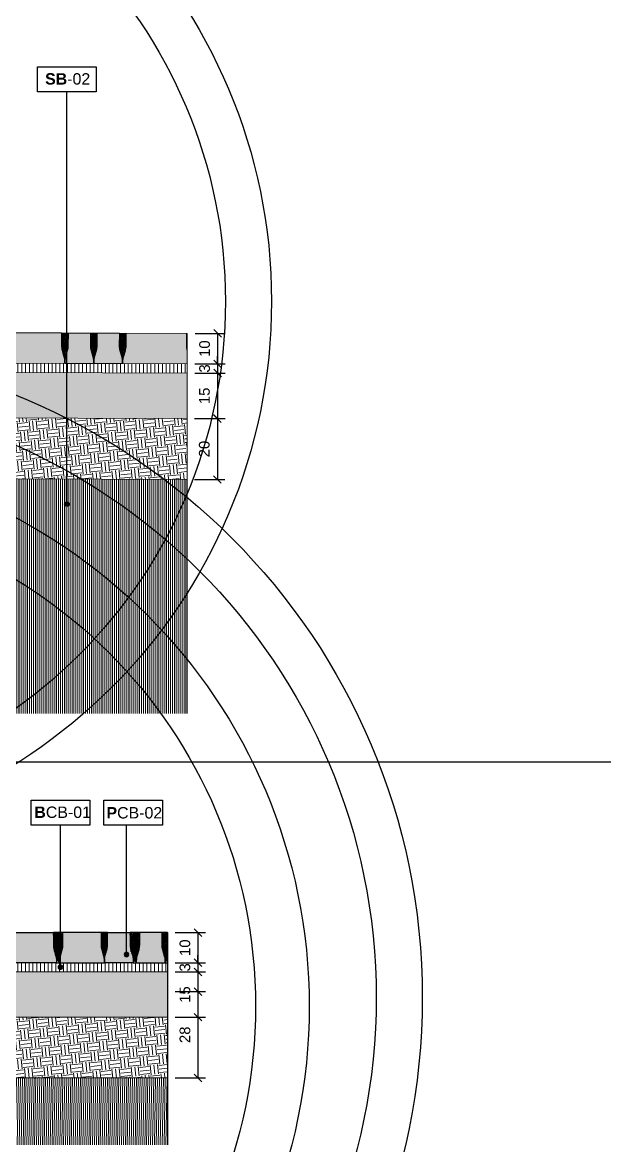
# Model space of a CAD drawing. Header units: metres. Extents: x -325 to 301, y -147 to 149.
# Drawn here: x 29.983 to 31.898, y 82.195 to 85.889 of the extents above; entities that cross this region are included whole.
import ezdxf

# ---------------------------------------------------------------- set-up
doc = ezdxf.new("R2010")
doc.units = ezdxf.units.M
doc.layers.get('Defpoints').update_dxf_attribs({"lineweight": 13})
for name, color, linetype, plot in [('-aux', 50, 'Continuous', False), ('-AUX-TWQ', 1, 'Continuous', False), ('-AUX_MON', 3, 'Continuous', False)]:
    doc.layers.add(name, color=color, linetype=linetype, plot=plot)
doc.layers.add('0-TX-1_25', color=7, linetype='Continuous', true_color=0x3f4f7f)
doc.layers.add('EIT_3 TR sorra', color=7, linetype='Continuous', true_color=0xd8ceb0)
for name, color, linetype, lineweight, true_color in [('03-TR-Paviment_05_Open Joint Precast Pavements', 7, 'Continuous', 5, 0xb3b3b3), ('3-TR sorra granitica', 7, 'Continuous', 0, 0xf2dac9), ('3-TR tot_u', 7, 'Continuous', 5, 0x787878)]:
    doc.layers.add(name, color=color, linetype=linetype, lineweight=lineweight, true_color=true_color)
for name, color, linetype, lineweight in [('1-CM', 7, 'Continuous', 0), ('2-L-secció', 1, 'Continuous', 0), ('3-TR Seleccionat', 44, 'Continuous', 0), ('3-TR Tot-u', 37, 'Continuous', 0)]:
    doc.layers.add(name, color=color, linetype=linetype, lineweight=lineweight)
for name, color, linetype in [('1-L- kodolé', 7, 'Continuous'), ('1-SECCIÓ', 1, 'Continuous'), ('A-KEYPLAN_HATCH', 7, 'Continuous'), ('A_TEXT_2', 7, 'Continuous')]:
    doc.layers.add(name, color=color, linetype=linetype)
doc.styles.get("Standard").update_dxf_attribs({"font": 'arial.ttf'})
doc.dimstyles.new('ISO-25', dxfattribs={"dimtxt": 0.1, "dimasz": 0.1, "dimexe": 0.1, "dimexo": 0.1, "dimgap": 0.1, "dimtad": 1, "dimdec": 0, "dimlfac": 100, "dimzin": 9, "dimtxsty": 'Standard', "dimblk": 'OBLIQUE', "dimcen": 0.1, "dimadec": 0, "dimazin": 0, "dimtfac": 1, "dimtdec": 0, "dimtmove": 0, "dimatfit": 3, "dimldrblk": 'OBLIQUE', "dimfxl": 1, "dimarcsym": 0})
pattern_1 = [(44.4470425, (-0.928418, 12.5721142), (0.00187405051, 0.00661919275), [0.0085328125, -0.0017065625, 0, -0.0017065625])]
pattern_2 = [(45.7282495, (-58.5919233, 103.397862), (0.00172558071, 0.0066594406), [0.0085328125, -0.0017065625, 0, -0.0017065625])]

# ---------------------------------------------------------------- blocks, each defined once
blk = doc.blocks.new('hatch keyplan 2')
at = {"layer": 'A-KEYPLAN_HATCH'}
blk.add_lwpolyline([(0, 0.00548), (0.01287, 0.00548), (0.01287, 0), (0, 0)], close=True, dxfattribs=at)
blk = doc.blocks.new('hatch keyplan')
at = {"layer": 'A-KEYPLAN_HATCH'}
blk.add_blockref('hatch keyplan 2', (1.43058, 0.85215), dxfattribs=at)
blk = doc.blocks.new('PCB03')
at = {"layer": 'A-KEYPLAN_HATCH'}
blk.add_blockref('hatch keyplan', (-1.42958, -0.85215), dxfattribs=at)
at = {"layer": 'A_TEXT_2', "insert": (0.0002, 0.00399), "char_height": 0.0025, "attachment_point": 1}
blk.add_mtext_dynamic_manual_height_columns('\\pi0.00139;{\\fArial|b1|i0|c0|p34;P}CB-02', width=0.0145619, gutter_width=0.015, heights=[0], dxfattribs=at)
blk = doc.blocks.new('B-CB01')
at = {"layer": 'A-KEYPLAN_HATCH'}
blk.add_blockref('hatch keyplan', (-1.43058, -0.85215), dxfattribs=at)
at = {"layer": 'A_TEXT_2', "insert": (-0.0008, 0.00411), "char_height": 0.0025, "attachment_point": 1}
blk.add_mtext_dynamic_manual_height_columns('\\pi0.00152;{\\fArial|b1|i0|c0|p34;B}CB-01', width=0.0145619, gutter_width=0.015, heights=[0], dxfattribs=at)
blk = doc.blocks.new('_Oblique')
at = {"color": 0, "lineweight": -2}
blk.add_line((-0.5, -0.5), (0.5, 0.5), dxfattribs=at)
blk = doc.blocks.new('*D548')
at = {"layer": '0-TX-1_25', "color": 0, "lineweight": -2, "transparency": 16777216}
for p, q in [((30.4855, 82.8954), (30.5854, 82.8954)), ((30.5604, 82.8954), (30.5604, 82.7963)), ((30.4855, 82.7963), (30.5854, 82.7963))]:
    blk.add_line(p, q, dxfattribs=at)
at = {"layer": 'Defpoints', "color": 0, "transparency": 16777216}
for p in [(30.4605, 82.8954), (30.4605, 82.7963), (30.5604, 82.7963)]:
    blk.add_point(p, dxfattribs=at)
at = {"layer": '0-TX-1_25', "color": 0, "lineweight": -2, "transparency": 16777216, "xscale": 0.025, "yscale": 0.025, "zscale": 0.025}
for p, rotation in [((30.5604, 82.8954), 90), ((30.5604, 82.7963), 270)]:
    blk.add_blockref('_Oblique', p, dxfattribs=dict(at, rotation=rotation))
at = {"layer": '0-TX-1_25', "color": 0, "transparency": 16777216, "insert": (30.5176, 82.8458), "char_height": 0.035, "attachment_point": 5, "rotation": 90}
blk.add_mtext('10', dxfattribs=at)
blk = doc.blocks.new('*D549')
at = {"layer": '0-TX-1_25', "color": 0, "lineweight": -2, "transparency": 16777216}
for p, q in [((30.5604, 82.7963), (30.5604, 82.8213)), ((30.4855, 82.7963), (30.5854, 82.7963)), ((30.5604, 82.7963), (30.5604, 82.7662)), ((30.4855, 82.7662), (30.5854, 82.7662)), ((30.5604, 82.7662), (30.5604, 82.7412))]:
    blk.add_line(p, q, dxfattribs=at)
at = {"layer": 'Defpoints', "color": 0, "transparency": 16777216}
for p in [(30.4605, 82.7963), (30.4605, 82.7662), (30.5604, 82.7662)]:
    blk.add_point(p, dxfattribs=at)
at = {"layer": '0-TX-1_25', "color": 0, "lineweight": -2, "transparency": 16777216, "xscale": 0.025, "yscale": 0.025, "zscale": 0.025}
for p, rotation in [((30.5604, 82.7963), 270), ((30.5604, 82.7662), 90)]:
    blk.add_blockref('_Oblique', p, dxfattribs=dict(at, rotation=rotation))
at = {"layer": '0-TX-1_25', "color": 0, "transparency": 16777216, "insert": (30.5176, 82.7813), "char_height": 0.035, "attachment_point": 5, "rotation": 90}
blk.add_mtext('3', dxfattribs=at)
blk = doc.blocks.new('*D550')
at = {"layer": '0-TX-1_25', "color": 0, "lineweight": -2, "transparency": 16777216}
for p, q in [((30.4855, 82.7662), (30.5854, 82.7662)), ((30.5604, 82.7662), (30.5604, 82.6174)), ((30.4855, 82.6174), (30.5854, 82.6174))]:
    blk.add_line(p, q, dxfattribs=at)
at = {"layer": 'Defpoints', "color": 0, "transparency": 16777216}
for p in [(30.4605, 82.7662), (30.4605, 82.6174), (30.5604, 82.6174)]:
    blk.add_point(p, dxfattribs=at)
at = {"layer": '0-TX-1_25', "color": 0, "lineweight": -2, "transparency": 16777216, "xscale": 0.025, "yscale": 0.025, "zscale": 0.025}
for p, rotation in [((30.5604, 82.7662), 90), ((30.5604, 82.6174), 270)]:
    blk.add_blockref('_Oblique', p, dxfattribs=dict(at, rotation=rotation))
at = {"layer": '0-TX-1_25', "color": 0, "transparency": 16777216, "insert": (30.5176, 82.6918), "char_height": 0.035, "attachment_point": 5, "rotation": 90}
blk.add_mtext('15', dxfattribs=at)
blk = doc.blocks.new('*D551')
at = {"layer": '0-TX-1_25', "color": 0, "lineweight": -2, "transparency": 16777216}
for p, q in [((30.4855, 82.7014), (30.5854, 82.7014)), ((30.5604, 82.7014), (30.5604, 82.4174)), ((30.4854, 82.4174), (30.5854, 82.4174))]:
    blk.add_line(p, q, dxfattribs=at)
at = {"layer": 'Defpoints', "color": 0, "transparency": 16777216}
for p in [(30.4605, 82.7014), (30.4604, 82.4174), (30.5604, 82.4174)]:
    blk.add_point(p, dxfattribs=at)
at = {"layer": '0-TX-1_25', "color": 0, "lineweight": -2, "transparency": 16777216, "xscale": 0.025, "yscale": 0.025, "zscale": 0.025}
for p, rotation in [((30.5604, 82.7014), 90), ((30.5604, 82.4174), 270)]:
    blk.add_blockref('_Oblique', p, dxfattribs=dict(at, rotation=rotation))
at = {"layer": '0-TX-1_25', "color": 0, "transparency": 16777216, "insert": (30.5176, 82.5594), "char_height": 0.035, "attachment_point": 5, "rotation": 90}
blk.add_mtext('28', dxfattribs=at)
blk = doc.blocks.new('POINT')
at = {"layer": '0-TX-1_25'}
h = blk.add_hatch(dxfattribs=at)
h.set_pattern_fill('ANGLE', color=256)
h.set_pattern_definition([(0, (-83.747, -12.726), (0, 6.985), [5.08, -1.905]), (90, (-83.747, -12.726), (-6.985, 4e-16), [5.08, -1.905])])
edge = h.paths.add_edge_path()
edge.add_arc((0, 0), 0.0075, 0, 360)
h = blk.add_hatch(color=256, dxfattribs=at)
h.dxf.hatch_style = 1
edge = h.paths.add_edge_path()
edge.add_arc((0, 0), 0.0075, 0, 360)
blk.add_circle((0, 0), 0.0075, dxfattribs=at)
blk = doc.blocks.new('*D1649')
at = {"layer": '0-TX-1_25', "color": 0, "lineweight": -2, "transparency": 16777216}
for p, q in [((30.5509, 84.8664), (30.6502, 84.8664)), ((30.6252, 84.8664), (30.6252, 84.7659)), ((30.5502, 84.7659), (30.6502, 84.7659))]:
    blk.add_line(p, q, dxfattribs=at)
at = {"layer": 'Defpoints', "color": 0, "transparency": 16777216}
for p in [(30.5259, 84.8664), (30.5252, 84.7659), (30.6252, 84.7659)]:
    blk.add_point(p, dxfattribs=at)
at = {"layer": '0-TX-1_25', "color": 0, "lineweight": -2, "transparency": 16777216, "xscale": 0.025, "yscale": 0.025, "zscale": 0.025}
for p, rotation in [((30.6252, 84.8664), 90), ((30.6252, 84.7659), 270)]:
    blk.add_blockref('_Oblique', p, dxfattribs=dict(at, rotation=rotation))
at = {"layer": '0-TX-1_25', "color": 0, "transparency": 16777216, "insert": (30.5823, 84.8162), "char_height": 0.035, "attachment_point": 5, "rotation": 90}
blk.add_mtext('10', dxfattribs=at)
blk = doc.blocks.new('*D1653')
at = {"layer": '0-TX-1_25', "color": 0, "lineweight": -2, "transparency": 16777216}
for p, q in [((24.1636, 85.8758), (24.0669, 85.8758)), ((24.0919, 85.4619), (24.0919, 85.8758)), ((24.1919, 85.4619), (24.0669, 85.4619))]:
    blk.add_line(p, q, dxfattribs=at)
at = {"layer": 'Defpoints', "color": 0, "transparency": 16777216}
for p in [(24.0919, 85.8758), (24.1886, 85.8758), (50.2464, 85.4619)]:
    blk.add_point(p, dxfattribs=at)
at = {"layer": '0-TX-1_25', "color": 0, "lineweight": -2, "transparency": 16777216, "xscale": 0.025, "yscale": 0.025, "zscale": 0.025}
for p, rotation in [((24.0919, 85.8758), 90), ((24.0919, 85.4619), 270)]:
    blk.add_blockref('_Oblique', p, dxfattribs=dict(at, rotation=rotation))
at = {"layer": '0-TX-1_25', "color": 0, "transparency": 16777216, "insert": (24.0493, 85.6688), "char_height": 0.035, "attachment_point": 5, "rotation": 90}
blk.add_mtext('41', dxfattribs=at)
blk = doc.blocks.new('SB-02')
at = {"layer": 'A-KEYPLAN_HATCH'}
blk.add_blockref('hatch keyplan', (-1.43058, -0.85215), dxfattribs=at)
at = {"layer": 'A_TEXT_2', "insert": (-0.0008, 0.00408), "char_height": 0.0025, "attachment_point": 1}
blk.add_mtext_dynamic_manual_height_columns('\\pi0.00249;{\\fArial|b1|i0|c0|p34;SB}-02', width=0.0145619, gutter_width=0.015, heights=[0], dxfattribs=at)
blk = doc.blocks.new('*D1656')
at = {"layer": '0-TX-1_25', "color": 0, "lineweight": -2, "transparency": 16777216}
for p, q in [((30.6252, 84.7659), (30.6252, 84.7909)), ((30.5505, 84.7359), (30.6502, 84.7359)), ((30.5509, 84.7659), (30.6502, 84.7659)), ((30.6252, 84.7659), (30.6252, 84.7359)), ((30.6252, 84.7359), (30.6252, 84.7109))]:
    blk.add_line(p, q, dxfattribs=at)
at = {"layer": 'Defpoints', "color": 0, "transparency": 16777216}
for p in [(30.5255, 84.7359), (30.5259, 84.7659), (30.6252, 84.7359)]:
    blk.add_point(p, dxfattribs=at)
at = {"layer": '0-TX-1_25', "color": 0, "lineweight": -2, "transparency": 16777216, "xscale": 0.025, "yscale": 0.025, "zscale": 0.025}
for p, rotation in [((30.6252, 84.7659), 270), ((30.6252, 84.7359), 90)]:
    blk.add_blockref('_Oblique', p, dxfattribs=dict(at, rotation=rotation))
at = {"layer": '0-TX-1_25', "color": 0, "transparency": 16777216, "insert": (30.5823, 84.7509), "char_height": 0.035, "attachment_point": 5, "rotation": 90}
blk.add_mtext('3', dxfattribs=at)
blk = doc.blocks.new('*D1657')
at = {"layer": '0-TX-1_25', "color": 0, "lineweight": -2, "transparency": 16777216}
for p, q in [((30.5501, 84.7359), (30.6497, 84.7359)), ((30.6247, 84.7359), (30.6247, 84.5859)), ((30.5495, 84.5859), (30.6497, 84.5859))]:
    blk.add_line(p, q, dxfattribs=at)
at = {"layer": 'Defpoints', "color": 0, "transparency": 16777216}
for p in [(30.5251, 84.7359), (30.5245, 84.5859), (30.6247, 84.5859)]:
    blk.add_point(p, dxfattribs=at)
at = {"layer": '0-TX-1_25', "color": 0, "lineweight": -2, "transparency": 16777216, "xscale": 0.025, "yscale": 0.025, "zscale": 0.025}
for p, rotation in [((30.6247, 84.7359), 90), ((30.6247, 84.5859), 270)]:
    blk.add_blockref('_Oblique', p, dxfattribs=dict(at, rotation=rotation))
at = {"layer": '0-TX-1_25', "color": 0, "transparency": 16777216, "insert": (30.5819, 84.6609), "char_height": 0.035, "attachment_point": 5, "rotation": 90}
blk.add_mtext('15', dxfattribs=at)
blk = doc.blocks.new('*D1658')
at = {"layer": '0-TX-1_25', "color": 0, "lineweight": -2, "transparency": 16777216}
for p, q in [((30.5499, 84.5859), (30.6492, 84.5859)), ((30.6242, 84.5859), (30.6242, 84.3859)), ((30.5489, 84.3859), (30.6492, 84.3859))]:
    blk.add_line(p, q, dxfattribs=at)
at = {"layer": 'Defpoints', "color": 0, "transparency": 16777216}
for p in [(30.5249, 84.5859), (30.5239, 84.3859), (30.6242, 84.3859)]:
    blk.add_point(p, dxfattribs=at)
at = {"layer": '0-TX-1_25', "color": 0, "lineweight": -2, "transparency": 16777216, "xscale": 0.025, "yscale": 0.025, "zscale": 0.025}
for p, rotation in [((30.6242, 84.5859), 90), ((30.6242, 84.3859), 270)]:
    blk.add_blockref('_Oblique', p, dxfattribs=dict(at, rotation=rotation))
at = {"layer": '0-TX-1_25', "color": 0, "transparency": 16777216, "insert": (30.5813, 84.4859), "char_height": 0.035, "attachment_point": 5, "rotation": 90}
blk.add_mtext('20', dxfattribs=at)

msp = doc.modelspace()

# ---------------------------------------------------------------- hatches: boundary and pattern name
at = {"layer": '03-TR-Paviment_05_Open Joint Precast Pavements'}
h = msp.add_hatch(color=256, dxfattribs=at)
h.dxf.hatch_style = 1
edge = h.paths.add_edge_path()
edge.add_line((30.1225, 84.7676), (30.1226, 84.7758))
edge.add_arc((30.0742, 84.776), 0.0484, 359.7489, 375.7479)
edge.add_line((30.1208, 84.7892), (30.1149, 84.8099))
edge.add_arc((30.1699, 84.8255), 0.0571, 179.7489, 195.7479, ccw=False)
edge.add_line((30.1128, 84.8257), (30.1129, 84.8668))
edge.add_line((30.1129, 84.8668), (30.1121, 84.8668))
edge.add_line((30.1121, 84.8668), (30.1121, 84.8677))
edge.add_line((30.1121, 84.8677), (29.9126, 84.8686))
edge.add_line((29.9126, 84.8686), (29.9126, 84.8677))
edge.add_line((29.9126, 84.8677), (29.9118, 84.8677))
edge.add_line((29.9118, 84.8677), (29.9116, 84.8266))
edge.add_arc((29.8544, 84.8268), 0.0571, 343.7499, 359.7489, ccw=False)
edge.add_line((29.9093, 84.8108), (29.9033, 84.7901))
edge.add_arc((29.9498, 84.7766), 0.0484, 163.7499, 179.7489)
edge.add_line((29.9013, 84.7768), (29.9013, 84.7686))
edge.add_line((29.9013, 84.7686), (30.1225, 84.7676))
h = msp.add_hatch(color=256, dxfattribs=at)
h.dxf.hatch_style = 1
edge = h.paths.add_edge_path()
edge.add_line((30.2175, 84.7672), (30.2175, 84.7754))
edge.add_arc((30.1691, 84.7756), 0.0484, 359.7489, 375.7479)
edge.add_line((30.2157, 84.7888), (30.2099, 84.8095))
edge.add_arc((30.2649, 84.825), 0.0571, 179.7489, 195.7479, ccw=False)
edge.add_line((30.2077, 84.8253), (30.2079, 84.8664))
edge.add_line((30.2079, 84.8664), (30.2071, 84.8664))
edge.add_line((30.2071, 84.8664), (30.2071, 84.8673))
edge.add_line((30.2071, 84.8673), (30.1338, 84.8676))
edge.add_line((30.1338, 84.8676), (30.1338, 84.8667))
edge.add_line((30.1338, 84.8667), (30.133, 84.8667))
edge.add_line((30.133, 84.8667), (30.1328, 84.8256))
edge.add_arc((30.0757, 84.8259), 0.0571, 343.7499, 359.7489, ccw=False)
edge.add_line((30.1305, 84.8099), (30.1245, 84.7892))
edge.add_arc((30.171, 84.7756), 0.0484, 163.7499, 179.7489)
edge.add_line((30.1226, 84.7758), (30.1225, 84.7676))
edge.add_line((30.1225, 84.7676), (30.2175, 84.7672))
h = msp.add_hatch(color=256, dxfattribs=at)
h.dxf.hatch_style = 1
edge = h.paths.add_edge_path()
edge.add_line((30.3125, 84.7668), (30.3125, 84.775))
edge.add_arc((30.2641, 84.7752), 0.0484, 359.7489, 375.7479)
edge.add_line((30.3107, 84.7884), (30.3048, 84.8091))
edge.add_arc((30.3598, 84.8246), 0.0571, 179.7489, 195.7479, ccw=False)
edge.add_line((30.3027, 84.8249), (30.3029, 84.866))
edge.add_line((30.3029, 84.866), (30.3021, 84.866))
edge.add_line((30.3021, 84.866), (30.3021, 84.8668))
edge.add_line((30.3021, 84.8668), (30.2288, 84.8672))
edge.add_line((30.2288, 84.8672), (30.2288, 84.8663))
edge.add_line((30.2288, 84.8663), (30.228, 84.8663))
edge.add_line((30.228, 84.8663), (30.2278, 84.8252))
edge.add_arc((30.1706, 84.8255), 0.0571, 343.7499, 359.7489, ccw=False)
edge.add_line((30.2255, 84.8095), (30.2195, 84.7888))
edge.add_arc((30.266, 84.7752), 0.0484, 163.7499, 179.7489)
edge.add_line((30.2175, 84.7754), (30.2175, 84.7672))
edge.add_line((30.2175, 84.7672), (30.3125, 84.7668))
h = msp.add_hatch(color=256, dxfattribs=at)
h.dxf.hatch_style = 1
edge = h.paths.add_edge_path()
edge.add_line((30.5252, 84.7659), (30.5252, 84.8116))
edge.add_arc((30.5811, 84.8237), 0.0571, 179.7489, 192.2131, ccw=False)
edge.add_line((30.5239, 84.8239), (30.5241, 84.865))
edge.add_line((30.5241, 84.865), (30.5233, 84.865))
edge.add_line((30.5233, 84.865), (30.5233, 84.8659))
edge.add_line((30.5233, 84.8659), (30.3237, 84.8668))
edge.add_line((30.3237, 84.8668), (30.3237, 84.8659))
edge.add_line((30.3237, 84.8659), (30.3229, 84.8659))
edge.add_line((30.3229, 84.8659), (30.3228, 84.8248))
edge.add_arc((30.2656, 84.825), 0.0571, 343.7499, 359.7489, ccw=False)
edge.add_line((30.3205, 84.8091), (30.3144, 84.7883))
edge.add_arc((30.3609, 84.7748), 0.0484, 163.7499, 179.7489)
edge.add_line((30.3125, 84.775), (30.3125, 84.7668))
edge.add_line((30.3125, 84.7668), (30.5252, 84.7659))
h = msp.add_hatch(color=256, dxfattribs=at)
h.dxf.hatch_style = 1
edge = h.paths.add_edge_path()
edge.add_line((29.8738, 82.7964), (29.8738, 82.8045))
edge.add_arc((29.9222, 82.8045), 0.0484, 163.9865, 179.9855, ccw=False)
edge.add_line((29.8757, 82.8179), (29.8816, 82.8386))
edge.add_arc((29.8267, 82.8544), 0.0571, 343.9865, 359.9855)
edge.add_line((29.8838, 82.8544), (29.8839, 82.8955))
edge.add_line((29.8839, 82.8955), (29.8846, 82.8955))
edge.add_line((29.8846, 82.8955), (29.8846, 82.8963))
edge.add_line((29.8846, 82.8963), (30.0842, 82.8963))
edge.add_line((30.0842, 82.8963), (30.0842, 82.8955))
edge.add_line((30.0842, 82.8955), (30.085, 82.8955))
edge.add_line((30.085, 82.8955), (30.085, 82.8543))
edge.add_arc((30.1422, 82.8543), 0.0571, 179.9855, 195.9845)
edge.add_line((30.0872, 82.8386), (30.0932, 82.8178))
edge.add_arc((30.0466, 82.8045), 0.0484, -0.0145, 15.9845, ccw=False)
edge.add_line((30.095, 82.8045), (30.095, 82.7963))
edge.add_line((30.095, 82.7963), (29.8738, 82.7964))
h = msp.add_hatch(color=256, dxfattribs=at)
h.dxf.hatch_style = 1
edge = h.paths.add_edge_path()
edge.add_line((30.2526, 82.7963), (30.2526, 82.8045))
edge.add_arc((30.2042, 82.8045), 0.0484, 359.9855, 375.9845)
edge.add_line((30.2507, 82.8178), (30.2448, 82.8385))
edge.add_arc((30.2997, 82.8543), 0.0571, 179.9855, 195.9845, ccw=False)
edge.add_line((30.2426, 82.8543), (30.2426, 82.8954))
edge.add_line((30.2426, 82.8954), (30.2418, 82.8954))
edge.add_line((30.2418, 82.8954), (30.2418, 82.8963))
edge.add_line((30.2418, 82.8963), (30.116, 82.8963))
edge.add_line((30.116, 82.8963), (30.116, 82.8954))
edge.add_line((30.116, 82.8954), (30.1152, 82.8954))
edge.add_line((30.1152, 82.8954), (30.1151, 82.8543))
edge.add_arc((30.058, 82.8543), 0.0571, 343.9865, 359.9855, ccw=False)
edge.add_line((30.1129, 82.8386), (30.107, 82.8178))
edge.add_arc((30.1535, 82.8045), 0.0484, 163.9865, 179.9855)
edge.add_line((30.1051, 82.8045), (30.1051, 82.7963))
edge.add_line((30.1051, 82.7963), (30.2526, 82.7963))
h = msp.add_hatch(color=256, dxfattribs=at)
h.dxf.hatch_style = 1
edge = h.paths.add_edge_path()
edge.add_line((30.2526, 82.7963), (30.2526, 82.8045))
edge.add_arc((30.301, 82.8044), 0.0484, 163.9865, 179.9855, ccw=False)
edge.add_line((30.2545, 82.8178), (30.2604, 82.8385))
edge.add_arc((30.2055, 82.8543), 0.0571, 343.9865, 359.9855)
edge.add_line((30.2626, 82.8543), (30.2627, 82.8954))
edge.add_line((30.2627, 82.8954), (30.2634, 82.8954))
edge.add_line((30.2634, 82.8954), (30.2634, 82.8963))
edge.add_line((30.2634, 82.8963), (30.3367, 82.8962))
edge.add_line((30.3367, 82.8962), (30.3367, 82.8954))
edge.add_line((30.3367, 82.8954), (30.3375, 82.8954))
edge.add_line((30.3375, 82.8954), (30.3375, 82.8543))
edge.add_arc((30.3947, 82.8542), 0.0571, 179.9855, 195.9845)
edge.add_line((30.3397, 82.8385), (30.3457, 82.8178))
edge.add_arc((30.2991, 82.8044), 0.0484, -0.0145, 15.9845, ccw=False)
edge.add_line((30.3476, 82.8044), (30.3476, 82.7962))
edge.add_line((30.3476, 82.7962), (30.2526, 82.7963))
h = msp.add_hatch(color=256, dxfattribs=at)
h.dxf.hatch_style = 1
edge = h.paths.add_edge_path()
edge.add_line((30.4525, 82.7962), (30.4525, 82.8044))
edge.add_arc((30.4041, 82.8044), 0.0484, 359.9855, 375.9845)
edge.add_line((30.4506, 82.8177), (30.4447, 82.8385))
edge.add_arc((30.4996, 82.8542), 0.0571, 179.9855, 195.9845, ccw=False)
edge.add_line((30.4425, 82.8542), (30.4425, 82.8954))
edge.add_line((30.4425, 82.8954), (30.4417, 82.8954))
edge.add_line((30.4417, 82.8954), (30.4417, 82.8962))
edge.add_line((30.4417, 82.8962), (30.3684, 82.8962))
edge.add_line((30.3684, 82.8962), (30.3684, 82.8954))
edge.add_line((30.3684, 82.8954), (30.3676, 82.8954))
edge.add_line((30.3676, 82.8954), (30.3676, 82.8543))
edge.add_arc((30.3105, 82.8543), 0.0571, 343.9865, 359.9855, ccw=False)
edge.add_line((30.3654, 82.8385), (30.3594, 82.8178))
edge.add_arc((30.406, 82.8044), 0.0484, 163.9865, 179.9855)
edge.add_line((30.3576, 82.8044), (30.3576, 82.7962))
edge.add_line((30.3576, 82.7962), (30.4525, 82.7962))
at = {"layer": '3-TR Seleccionat'}
h = msp.add_hatch(dxfattribs=at)
h.set_pattern_fill('ANSI31', color=256, scale=0.002, angle=225, style=0)
h.set_pattern_definition([(270, (-6.563036, 5.8668816), (0.00635, -9e-19), [])])
h.paths.add_polyline_path([(28.0163, 85.0491), (27.5279, 85.0577), (27.5252, 83.6166), (30.5252, 83.6166), (30.5252, 84.3614), (30.5238, 84.3859), (29.1312, 84.3908), (29.1312, 84.2205), (29.4812, 84.2205), (29.4812, 83.7705), (27.5252, 83.7705), (27.5252, 84.2205), (28.3277, 84.2205)])
h = msp.add_hatch(dxfattribs=at)
h.set_pattern_fill('ANSI31', color=256, scale=0.002, angle=223.8682, style=0)
h.set_pattern_definition([(268.8682194564, (428165.1907356, -659339.268501), (-0.00634876117834, 0.00012542527825), [])])
h.paths.add_polyline_path([(30.4605, 82.4174), (30.4605, 82.1974), (27.4605, 82.1974), (27.4605, 82.3974), (29.2212, 82.418)])
at = {"layer": '3-TR sorra granitica'}
h = msp.add_hatch(dxfattribs=at)
h.set_pattern_fill('LINE', color=256, scale=0.1, angle=54.368, style=0)
h.set_pattern_definition([(90.014497, (53.215682, 292.931783), (-0.0124999996, -3.1627e-06), [])])
h.paths.add_polyline_path([(29.4136, 84.7503), (29.4186, 84.7405), (29.4143, 84.77)])
h.paths.add_polyline_path([(29.4165, 84.7405), (29.4179, 84.7698), (30.5252, 84.7659), (30.5251, 84.7359)])
h = msp.add_hatch(dxfattribs=at)
h.set_pattern_fill('LINE', color=256, scale=0.1, angle=54.368, style=0)
h.set_pattern_definition([(90.014497, (52.989951, 290.958274), (-0.0124999996, -3.1627e-06), [])])
h.paths.add_polyline_path([(29.1879, 82.7767), (29.1929, 82.767), (29.1886, 82.7965)])
h.paths.add_polyline_path([(29.1907, 82.767), (29.1922, 82.7963), (30.4625, 82.7963), (30.463, 82.7666)])
at = {"layer": '3-TR Tot-u'}
h = msp.add_hatch(dxfattribs=at)
h.set_pattern_fill('EARTH', color=256, scale=0.005, angle=-84.0741)
h.set_pattern_definition([(275.925852, (-34.195823, 5.00731), (0.034858251, -0.028302426), [0.03175, -0.03175]), (275.925852, (-34.18398, 5.00854), (0.034858251, -0.028302426), [0.03175, -0.03175]), (275.925852, (-34.172137, 5.00977), (0.034858251, -0.028302426), [0.03175, -0.03175]), (5.925852, (-34.16778, 5.00623), (0.028302426, 0.034858251), [0.03175, -0.03175]), (5.925852, (-34.16655, 4.99439), (0.028302426, 0.034858251), [0.03175, -0.03175]), (5.925852, (-34.165322, 4.982546), (0.028302426, 0.034858251), [0.03175, -0.03175])])
h.paths.add_polyline_path([(29.4441, 84.5897), (30.5245, 84.5859), (30.5238, 84.3859), (29.4816, 84.3896)])
h = msp.add_hatch(dxfattribs=at)
h.set_pattern_fill('EARTH', color=256, scale=0.005, angle=-84.0741)
h.set_pattern_definition([(275.925852, (-34.896898, 3.03057), (0.034858251, -0.028302426), [0.03175, -0.03175]), (275.925852, (-34.885056, 3.0318), (0.034858251, -0.028302426), [0.03175, -0.03175]), (275.925852, (-34.873213, 3.03303), (0.034858251, -0.028302426), [0.03175, -0.03175]), (5.925852, (-34.868856, 3.029492), (0.028302426, 0.034858251), [0.03175, -0.03175]), (5.925852, (-34.867627, 3.01765), (0.028302426, 0.034858251), [0.03175, -0.03175]), (5.925852, (-34.866397, 3.005807), (0.028302426, 0.034858251), [0.03175, -0.03175])])
h.paths.add_polyline_path([(29.2215, 82.6174), (29.2644, 82.4142), (30.4605, 82.4174), (30.4605, 82.6174)])
at = {"layer": '3-TR tot_u'}
h = msp.add_hatch(dxfattribs=at)
h.set_pattern_fill('AR-CONC', color=256, scale=0.00025, angle=92.9928)
h.set_pattern_definition([(142.9928143936, (419506.654953, 4594392.769917), (0.00160133854976, 0.04569209416203), [0.0047625, -0.0523875]), (87.9928143936, (419506.654953, 4594392.769917), (-0.0472390441876, -0.0112926417809), [0.00381, -0.0419101460425]), (193.4442590936, (419506.655086, 4594392.773725), (-0.04563770368725, 0.03439945236275), [0.0040475022, -0.04452256115]), (139.1770143936, (419506.64227, 4594392.769254), (0.0069579388492, 0.0682260934048), [0.00714375, -0.07858125]), (189.6283720036, (419506.64285, 4594392.77494), (-0.0648709243464, 0.0560405103415), [0.006071255785, -0.06678390204]), (84.1769655636, (419506.64227, 4594392.769254), (-0.0648709243435, 0.056040510345), [0.0057149917675, -0.06286493298]), (113.9928143936, (419506.64511, 4594392.77576), (0.02355245547628, 0.03918673552425), [0.0047625, -0.0523875]), (58.9928143936, (419506.64511, 4594392.77576), (-0.04679086962607, 0.01302528763197), [0.00381, -0.04191]), (164.4442593936, (419506.64707, 4594392.779027), (-0.02323841438273, 0.0522120230594), [0.0040475022, -0.0445224844]), (130.4928143936, (419506.654953, 4594392.769917), (-0.02115024290893, -0.000332572094835), [0, -0.041402, 0, -0.042545, 0, -0.04206875]), (100.4928143936, (419506.654953, 4594392.769917), (-0.02588315998721, 0.01537450676872), [0, -0.024257, 0, -0.0404495, 0, -0.01603375]), (60.4928143936, (419506.655692, 4594392.755776), (-0.00033958786145, 0.03392619092124), [0, -0.015875, 0, -0.04953, 0, -0.0657225]), (50.4928143936, (419506.656024, 4594392.749435), (-0.00828143552614, 0.03664990282591), [0, -0.0206375, 0, -0.032893, 0, -0.0466725])])
h.paths.add_polyline_path([(29.4441, 84.5897), (30.5251, 84.5859), (30.5252, 84.7359), (29.4159, 84.7398)])
h = msp.add_hatch(dxfattribs=at)
h.set_pattern_fill('AR-CONC', color=256, scale=0.00025, angle=92.9928)
h.set_pattern_definition([(142.992814, (-34.8969, 3.03057), (0.001601339, 0.045692094), [0.0047625, -0.0523875]), (87.992814, (-34.8969, 3.03057), (-0.047239044, -0.011292642), [0.00381, -0.041910146]), (193.44426, (-34.896765, 3.03438), (-0.045637704, 0.034399452), [0.004047502, -0.044522561]), (139.177014, (-34.90958, 3.02991), (0.00695794, 0.068226093), [0.00714375, -0.07858125]), (189.62837, (-34.909, 3.035594), (-0.064870924, 0.05604051), [0.006071256, -0.0667839]), (84.176966, (-34.90958, 3.02991), (-0.064870924, 0.05604051), [0.00571499, -0.062864933]), (113.992814, (-34.906742, 3.036415), (0.023552455, 0.039186736), [0.0047625, -0.0523875]), (58.992814, (-34.90674, 3.036415), (-0.04679087, 0.013025288), [0.00381, -0.04191]), (164.44426, (-34.90478, 3.03968), (-0.023238414, 0.052212023), [0.004047502, -0.044522484]), (130.492814, (-34.896898, 3.030571), (-0.021150243, -0.000332572), [0, -0.041402, 0, -0.042545, 0, -0.04206875]), (100.492814, (-34.896898, 3.030571), (-0.02588316, 0.015374507), [0, -0.024257, 0, -0.0404495, 0, -0.01603375]), (60.492814, (-34.896159, 3.01643), (-0.000339588, 0.033926191), [0, -0.015875, 0, -0.04953, 0, -0.0657225]), (50.492814, (-34.895827, 3.01009), (-0.0082814355, 0.036649903), [0, -0.0206375, 0, -0.032893, 0, -0.0466725])])
h.paths.add_polyline_path([(29.1954, 82.7409), (29.189, 82.767), (29.1909, 82.767)])
h.paths.add_polyline_path([(29.2251, 82.6174), (29.2215, 82.6174), (29.1935, 82.767), (30.4446, 82.7662), (30.4605, 82.7662), (30.4605, 82.6174), (29.2365, 82.6174)])
at = {"layer": 'EIT_3 TR sorra'}
h = msp.add_hatch(dxfattribs=at)
h.set_pattern_fill('ANSI36', color=256, scale=0.001075, angle=65.1707, style=0, double=1)
h.set_pattern_definition(pattern_2)
edge = h.paths.add_edge_path()
edge.add_line((30.1225, 84.7676), (30.1226, 84.7758))
edge.add_arc((30.0742, 84.776), 0.0484, 359.7489, 375.7479)
edge.add_line((30.1208, 84.7892), (30.1149, 84.8099))
edge.add_arc((30.1699, 84.8255), 0.0571, 179.7489, 195.7479, ccw=False)
edge.add_line((30.1128, 84.8257), (30.1129, 84.8668))
edge.add_line((30.1129, 84.8668), (30.133, 84.8667))
edge.add_line((30.133, 84.8667), (30.1328, 84.8256))
edge.add_arc((30.0757, 84.8259), 0.0571, 343.7499, 359.7489, ccw=False)
edge.add_line((30.1305, 84.8099), (30.1245, 84.7892))
edge.add_arc((30.171, 84.7756), 0.0484, 163.7499, 179.7489)
edge.add_line((30.1226, 84.7758), (30.1225, 84.7676))
h = msp.add_hatch(dxfattribs=at)
h.set_pattern_fill('ANSI36', color=256, scale=0.001075, angle=65.1707, style=0, double=1)
h.set_pattern_definition(pattern_2)
edge = h.paths.add_edge_path()
edge.add_line((30.2175, 84.7672), (30.2175, 84.7754))
edge.add_arc((30.1691, 84.7756), 0.0484, 359.7489, 375.7479)
edge.add_line((30.2157, 84.7888), (30.2099, 84.8095))
edge.add_arc((30.2649, 84.825), 0.0571, 179.7489, 195.7479, ccw=False)
edge.add_line((30.2077, 84.8253), (30.2079, 84.8664))
edge.add_line((30.2079, 84.8664), (30.228, 84.8663))
edge.add_line((30.228, 84.8663), (30.2278, 84.8252))
edge.add_arc((30.1706, 84.8254), 0.0571, 343.7499, 359.7489, ccw=False)
edge.add_line((30.2255, 84.8095), (30.2195, 84.7887))
edge.add_arc((30.266, 84.7752), 0.0484, 163.7499, 179.7489)
edge.add_line((30.2175, 84.7754), (30.2175, 84.7672))
h = msp.add_hatch(dxfattribs=at)
h.set_pattern_fill('ANSI36', color=256, scale=0.001075, angle=65.1707, style=0, double=1)
h.set_pattern_definition(pattern_2)
edge = h.paths.add_edge_path()
edge.add_line((30.3125, 84.7675), (30.3125, 84.7668))
edge.add_line((30.3125, 84.7668), (30.3125, 84.775))
edge.add_arc((30.2641, 84.7752), 0.0484, 359.7489, 375.7479)
edge.add_line((30.3107, 84.7883), (30.3048, 84.8091))
edge.add_arc((30.3598, 84.8246), 0.0571, 179.7489, 195.7479, ccw=False)
edge.add_line((30.3027, 84.8249), (30.3029, 84.866))
edge.add_line((30.3029, 84.866), (30.3229, 84.8659))
edge.add_line((30.3229, 84.8659), (30.3228, 84.8248))
edge.add_arc((30.2656, 84.825), 0.0571, 343.7499, 359.7419, ccw=False)
edge.add_line((30.3205, 84.8091), (30.3144, 84.7883))
edge.add_arc((30.3609, 84.7748), 0.0484, 163.7499, 179.7464)
edge.add_line((30.3125, 84.775), (30.3125, 84.7675))
edge.add_line((30.3125, 84.7675), (30.3125, 84.7668))
h = msp.add_hatch(dxfattribs=at)
h.set_pattern_fill('ANSI36', color=256, scale=0.001075, angle=-0.553, style=0, double=1)
h.set_pattern_definition(pattern_1)
edge = h.paths.add_edge_path()
edge.add_line((30.0951, 82.7963), (30.1051, 82.7963))
edge.add_line((30.1051, 82.7963), (30.1051, 82.8045))
edge.add_arc((30.1535, 82.8045), 0.0484, 163.9865, 179.9855, ccw=False)
edge.add_line((30.107, 82.8178), (30.1129, 82.8386))
edge.add_arc((30.058, 82.8543), 0.0571, 343.9865, 359.9855)
edge.add_line((30.1151, 82.8543), (30.1152, 82.8954))
edge.add_line((30.1152, 82.8954), (30.0851, 82.8955))
edge.add_line((30.0851, 82.8955), (30.0851, 82.8543))
edge.add_arc((30.1422, 82.8543), 0.0571, 179.9855, 195.9845)
edge.add_line((30.0873, 82.8386), (30.0932, 82.8178))
edge.add_arc((30.0467, 82.8045), 0.0484, -0.0145, 15.9845, ccw=False)
edge.add_line((30.0951, 82.8045), (30.0951, 82.7963))
edge.add_line((30.0951, 82.7963), (30.1051, 82.7963))
h = msp.add_hatch(dxfattribs=at)
h.set_pattern_fill('ANSI36', color=256, scale=0.001075, angle=-0.553, style=0, double=1)
h.set_pattern_definition(pattern_1)
edge = h.paths.add_edge_path()
edge.add_line((30.2526, 82.7963), (30.2526, 82.8044))
edge.add_arc((30.301, 82.8044), 0.0484, 163.9865, 179.9855, ccw=False)
edge.add_line((30.2545, 82.8178), (30.2604, 82.8385))
edge.add_arc((30.2055, 82.8543), 0.0571, 343.9865, 359.9855)
edge.add_line((30.2626, 82.8543), (30.2627, 82.8954))
edge.add_line((30.2627, 82.8954), (30.2426, 82.8954))
edge.add_line((30.2426, 82.8954), (30.2426, 82.8543))
edge.add_arc((30.2997, 82.8543), 0.0571, 179.9855, 195.9845)
edge.add_line((30.2448, 82.8385), (30.2507, 82.8178))
edge.add_arc((30.2042, 82.8045), 0.0484, -0.0145, 15.9845, ccw=False)
edge.add_line((30.2526, 82.8044), (30.2526, 82.7963))
h = msp.add_hatch(dxfattribs=at)
h.set_pattern_fill('ANSI36', color=256, scale=0.001075, angle=-0.553, style=0, double=1)
h.set_pattern_definition(pattern_1)
edge = h.paths.add_edge_path()
edge.add_line((30.3476, 82.7962), (30.3576, 82.7962))
edge.add_line((30.3576, 82.7962), (30.3576, 82.8044))
edge.add_arc((30.406, 82.8044), 0.0484, 163.9865, 179.9855, ccw=False)
edge.add_line((30.3594, 82.8178), (30.3654, 82.8385))
edge.add_arc((30.3105, 82.8543), 0.0571, 343.9865, 359.9855)
edge.add_line((30.3676, 82.8543), (30.3676, 82.8954))
edge.add_line((30.3676, 82.8954), (30.3375, 82.8954))
edge.add_line((30.3375, 82.8954), (30.3375, 82.8543))
edge.add_arc((30.3947, 82.8542), 0.0571, 179.9855, 195.9845)
edge.add_line((30.3397, 82.8385), (30.3457, 82.8178))
edge.add_arc((30.2991, 82.8044), 0.0484, -0.0145, 15.9845, ccw=False)
edge.add_line((30.3476, 82.8044), (30.3476, 82.7962))
edge.add_line((30.3476, 82.7962), (30.3576, 82.7962))
h = msp.add_hatch(dxfattribs=at)
h.set_pattern_fill('ANSI36', color=256, scale=0.001075, angle=-0.553, style=0, double=1)
h.set_pattern_definition(pattern_1)
edge = h.paths.add_edge_path()
edge.add_line((30.4525, 82.7962), (30.4605, 82.7963))
edge.add_line((30.4605, 82.7963), (30.4605, 82.8094))
edge.add_line((30.4605, 82.8094), (30.4605, 82.8954))
edge.add_line((30.4605, 82.8954), (30.4425, 82.8954))
edge.add_line((30.4425, 82.8954), (30.4425, 82.8542))
edge.add_arc((30.4996, 82.8542), 0.0571, 179.9855, 195.9845)
edge.add_line((30.4447, 82.8385), (30.4506, 82.8177))
edge.add_arc((30.4041, 82.8044), 0.0484, -0.0145, 15.9845, ccw=False)
edge.add_line((30.4525, 82.8044), (30.4525, 82.7962))
edge.add_line((30.4525, 82.7962), (30.4605, 82.7963))

# ---------------------------------------------------------------- linework, layer by layer
at = {"layer": '-aux'}
for points in [[(30.1225, 84.7676), (30.1225, 84.7676), (30.1226, 84.7758, 0.069923), (30.1208, 84.7892), (30.1149, 84.8099, -0.069923), (30.1128, 84.8257), (30.1129, 84.8668), (30.133, 84.8667), (30.1328, 84.8256, -0.069923), (30.1305, 84.8099), (30.1245, 84.7892, 0.069923), (30.1226, 84.7758), (30.1225, 84.7676), (30.1225, 84.7676)], [(30.2175, 84.7672), (30.2175, 84.7672), (30.2175, 84.7754, 0.069923), (30.2157, 84.7888), (30.2099, 84.8095, -0.069923), (30.2077, 84.8253), (30.2079, 84.8664), (30.228, 84.8663), (30.2278, 84.8252, -0.069923), (30.2255, 84.8095), (30.2195, 84.7887, 0.069923), (30.2175, 84.7754), (30.2175, 84.7672), (30.2175, 84.7672)], [(30.3125, 84.7675), (30.3125, 84.7668), (30.3125, 84.775, 0.069923), (30.3107, 84.7883), (30.3048, 84.8091, -0.069923), (30.3027, 84.8249), (30.3029, 84.866), (30.3229, 84.8659), (30.3228, 84.8248, -0.069892), (30.3205, 84.8091), (30.3144, 84.7883, 0.069911), (30.3125, 84.775), (30.3125, 84.7675), (30.3125, 84.7668)], [(30.5252, 84.8116, -0.054439), (30.5239, 84.8239), (30.5241, 84.865), (30.5252, 84.865)], [(30.0951, 82.7963), (30.1051, 82.7963), (30.1051, 82.8045, -0.069923), (30.107, 82.8178), (30.1129, 82.8386, 0.069923), (30.1151, 82.8543), (30.1152, 82.8954), (30.0851, 82.8955), (30.0851, 82.8543, 0.069923), (30.0873, 82.8386), (30.0932, 82.8178, -0.069923), (30.0951, 82.8045), (30.0951, 82.7963), (30.1051, 82.7963)], [(30.2526, 82.7963), (30.2526, 82.7963), (30.2526, 82.8044, -0.069923), (30.2545, 82.8178), (30.2604, 82.8385, 0.069923), (30.2626, 82.8543), (30.2627, 82.8954), (30.2426, 82.8954), (30.2426, 82.8543, 0.069923), (30.2448, 82.8385), (30.2507, 82.8178, -0.069923), (30.2526, 82.8044), (30.2526, 82.7963), (30.2526, 82.7963)], [(30.3476, 82.7962), (30.3576, 82.7962), (30.3576, 82.8044, -0.069923), (30.3594, 82.8178), (30.3654, 82.8385, 0.069923), (30.3676, 82.8543), (30.3676, 82.8954), (30.3375, 82.8954), (30.3375, 82.8543, 0.069923), (30.3397, 82.8385), (30.3457, 82.8178, -0.069923), (30.3476, 82.8044), (30.3476, 82.7962), (30.3576, 82.7962)], [(30.4525, 82.7962), (30.4605, 82.7963), (30.4605, 82.8094), (30.4605, 82.8954), (30.4425, 82.8954), (30.4425, 82.8542, 0.069923), (30.4447, 82.8385), (30.4506, 82.8177, -0.069923), (30.4525, 82.8044), (30.4525, 82.7962), (30.4605, 82.7963)]]:
    msp.add_lwpolyline(points, format="xyb", dxfattribs=at)
msp.add_lwpolyline([(12.2345, 83.4567), (142.2345, 83.4567)], dxfattribs=at)
at = {"layer": '-AUX-TWQ'}
for radius in [1.8209, 1.6443]:
    msp.add_circle((29.1054, 82.6531), radius, dxfattribs=at)
at = {"layer": '-AUX_MON'}
for centre, radius in [((29.0065, 84.9715), 1.7958), ((29.0065, 84.9715), 1.6443), ((29.1628, 82.6818), 2.1356), ((29.1628, 82.6818), 1.984)]:
    msp.add_circle(centre, radius, dxfattribs=at)
at = {"layer": '0-TX-1_25'}
for points in [[(30.1289, 84.3045), (30.1289, 85.661)], [(30.108, 82.7818), (30.108, 83.2486)], [(30.3253, 82.8237), (30.3253, 83.2486)]]:
    msp.add_lwpolyline(points, dxfattribs=at)
at = {"layer": '1-CM'}
for p, q in [((30.4605, 82.7662), (29.2412, 82.7662)), ((29.2215, 82.6174), (30.4605, 82.6174)), ((29.2212, 82.418), (30.4605, 82.4174))]:
    msp.add_line(p, q, dxfattribs=at)
for points in [[(30.5252, 84.8659), (29.1314, 84.872)], [(29.131, 84.7408), (30.5251, 84.7359)], [(29.4441, 84.5897), (30.5252, 84.5859)], [(29.1312, 84.3908), (30.5238, 84.3859)], [(29.1899, 82.767), (29.1899, 82.767), (29.1839, 82.7963), (30.4605, 82.7963), (30.4605, 82.8094), (30.4605, 82.8094)], [(30.4446, 82.7662), (29.1899, 82.767)]]:
    msp.add_lwpolyline(points, dxfattribs=at)
for points in [[(30.1225, 84.7676), (30.1226, 84.7758, 0.069923), (30.1208, 84.7892), (30.1149, 84.8099, -0.069923), (30.1128, 84.8257), (30.1129, 84.8668), (30.1121, 84.8668), (30.1121, 84.8677), (29.9126, 84.8686), (29.9126, 84.8677), (29.9118, 84.8677), (29.9116, 84.8266, -0.069923), (29.9093, 84.8108), (29.9033, 84.7901, 0.069923), (29.9013, 84.7768), (29.9013, 84.7686)], [(30.2175, 84.7672), (30.2175, 84.7754, 0.069923), (30.2157, 84.7888), (30.2099, 84.8095, -0.069923), (30.2077, 84.8253), (30.2079, 84.8664), (30.2071, 84.8664), (30.2071, 84.8673), (30.1338, 84.8676), (30.1338, 84.8667), (30.133, 84.8667), (30.1328, 84.8256, -0.069923), (30.1305, 84.8099), (30.1245, 84.7892, 0.069923), (30.1226, 84.7758), (30.1225, 84.7676)], [(30.3125, 84.7668), (30.3125, 84.775, 0.069923), (30.3107, 84.7884), (30.3048, 84.8091, -0.069923), (30.3027, 84.8249), (30.3029, 84.866), (30.3021, 84.866), (30.3021, 84.8668), (30.2288, 84.8672), (30.2288, 84.8663), (30.228, 84.8663), (30.2278, 84.8252, -0.069923), (30.2255, 84.8095), (30.2195, 84.7888, 0.069923), (30.2175, 84.7754), (30.2175, 84.7672)]]:
    msp.add_lwpolyline(points, format="xyb", close=True, dxfattribs=at)
msp.add_lwpolyline([(30.5252, 84.8116, -0.054439), (30.5239, 84.8239), (30.5241, 84.865), (30.5233, 84.865), (30.5233, 84.8659), (30.3237, 84.8668), (30.3237, 84.8659), (30.3229, 84.8659), (30.3228, 84.8248, -0.069923), (30.3205, 84.8091), (30.3144, 84.7883, 0.069923), (30.3125, 84.775), (30.3125, 84.7668), (30.5252, 84.7659)], format="xyb", dxfattribs=at)
at = {"layer": '1-L- kodolé'}
for points in [[(29.8738, 82.7964), (29.8738, 82.8045, -0.069923), (29.8757, 82.8179), (29.8816, 82.8386, 0.069923), (29.8838, 82.8544), (29.8839, 82.8955), (29.8846, 82.8955), (29.8846, 82.8963), (30.0842, 82.8963), (30.0842, 82.8955), (30.085, 82.8955), (30.085, 82.8543, 0.069923), (30.0872, 82.8386), (30.0932, 82.8178, -0.069923), (30.095, 82.8045), (30.095, 82.7963)], [(30.2526, 82.7963), (30.2526, 82.8045, 0.069923), (30.2507, 82.8178), (30.2448, 82.8385, -0.069923), (30.2426, 82.8543), (30.2426, 82.8954), (30.2418, 82.8954), (30.2418, 82.8963), (30.116, 82.8963), (30.116, 82.8954), (30.1152, 82.8954), (30.1151, 82.8543, -0.069923), (30.1129, 82.8386), (30.107, 82.8178, 0.069923), (30.1051, 82.8045), (30.1051, 82.7963)], [(30.2526, 82.7963), (30.2526, 82.8045, -0.069923), (30.2545, 82.8178), (30.2604, 82.8385, 0.069923), (30.2626, 82.8543), (30.2627, 82.8954), (30.2634, 82.8954), (30.2634, 82.8963), (30.3367, 82.8962), (30.3367, 82.8954), (30.3375, 82.8954), (30.3375, 82.8543, 0.069923), (30.3397, 82.8385), (30.3457, 82.8178, -0.069923), (30.3476, 82.8044), (30.3476, 82.7962)], [(30.4525, 82.7962), (30.4525, 82.8044, 0.069923), (30.4506, 82.8177), (30.4447, 82.8385, -0.069923), (30.4425, 82.8542), (30.4425, 82.8954), (30.4417, 82.8954), (30.4417, 82.8962), (30.3684, 82.8962), (30.3684, 82.8954), (30.3676, 82.8954), (30.3676, 82.8543, -0.069923), (30.3654, 82.8385), (30.3594, 82.8178, 0.069923), (30.3576, 82.8044), (30.3576, 82.7962)]]:
    msp.add_lwpolyline(points, format="xyb", close=True, dxfattribs=at)
at = {"layer": '1-SECCIÓ'}
msp.add_lwpolyline([(30.4605, 82.8954), (30.4605, 82.1974)], dxfattribs=at)
at = {"layer": '2-L-secció'}
msp.add_line((30.5252, 84.8665), (30.5252, 83.6166), dxfattribs=at)

# ---------------------------------------------------------------- block references
at = {"layer": '0-TX-1_25', "xscale": 15, "yscale": 15, "zscale": 15}
for name, p in [('SB-02', (30.0323, 85.661)), ('B-CB01', (30.0114, 83.2486)), ('PCB03', (30.2356, 83.2486))]:
    msp.add_blockref(name, p, dxfattribs=at)
at = {"layer": '0-TX-1_25'}
msp.add_blockref('POINT', (30.1289, 84.3045), dxfattribs=at)
at = {"layer": '0-TX-1_25', "xscale": -1, "rotation": 1.131780543641376}
for p in [(30.3253, 82.8237), (30.108, 82.7818)]:
    msp.add_blockref('POINT', p, dxfattribs=at)

# ---------------------------------------------------------------- dimensions: what is measured, and where the dimension line sits
at = {"layer": '0-TX-1_25'}
for base, p1, p2, picture, middle in [((24.0919, 85.8758), (50.2464, 85.4619), (24.1886, 85.8758), '*D1653', (24.0919, 85.6688)), ((30.6252, 84.7359), (30.5259, 84.7659), (30.5255, 84.7359), '*D1656', (30.6252, 84.7509)), ((30.5604, 82.7662), (30.4605, 82.7963), (30.4605, 82.7662), '*D549', (30.5604, 82.7813))]:
    dim = msp.add_linear_dim(base=base, p1=p1, p2=p2, angle=90, dimstyle='ISO-25', override={"dimtxt": 0.035, "dimasz": 0.025, "dimexe": 0.025, "dimexo": 0.025, "dimgap": 0.025, "dimblk1": 'Oblique', "dimblk2": 'Oblique', "dimsah": 1, "dimfxl": 0.1, "dimfxlon": 1, "dimarcsym": 1}, dxfattribs=at)
    dim.commit()
    dim.dimension.update_dxf_attribs({"geometry": picture, "text_midpoint": middle, "dimtype": 160})
for base, p1, p2, picture, middle in [((30.6252, 84.7659), (30.5259, 84.8664), (30.5252, 84.7659), '*D1649', (30.5823, 84.8162)), ((30.6247, 84.5859), (30.5251, 84.7359), (30.5245, 84.5859), '*D1657', (30.5819, 84.6609)), ((30.6242, 84.3859), (30.5249, 84.5859), (30.5239, 84.3859), '*D1658', (30.5813, 84.4859)), ((30.5604, 82.7963), (30.4605, 82.8954), (30.4605, 82.7963), '*D548', (30.5176, 82.8458)), ((30.5604, 82.6174), (30.4605, 82.7662), (30.4605, 82.6174), '*D550', (30.5176, 82.6918)), ((30.5604, 82.4174), (30.4605, 82.7014), (30.4604, 82.4174), '*D551', (30.5176, 82.5594))]:
    dim = msp.add_linear_dim(base=base, p1=p1, p2=p2, angle=90, dimstyle='ISO-25', override={"dimtxt": 0.035, "dimasz": 0.025, "dimexe": 0.025, "dimexo": 0.025, "dimgap": 0.025, "dimblk1": 'Oblique', "dimblk2": 'Oblique', "dimsah": 1, "dimfxl": 0.1, "dimfxlon": 1, "dimarcsym": 1}, dxfattribs=at)
    dim.commit()
    dim.dimension.update_dxf_attribs({"geometry": picture, "text_midpoint": middle})

doc.saveas('drawing.dxf')
